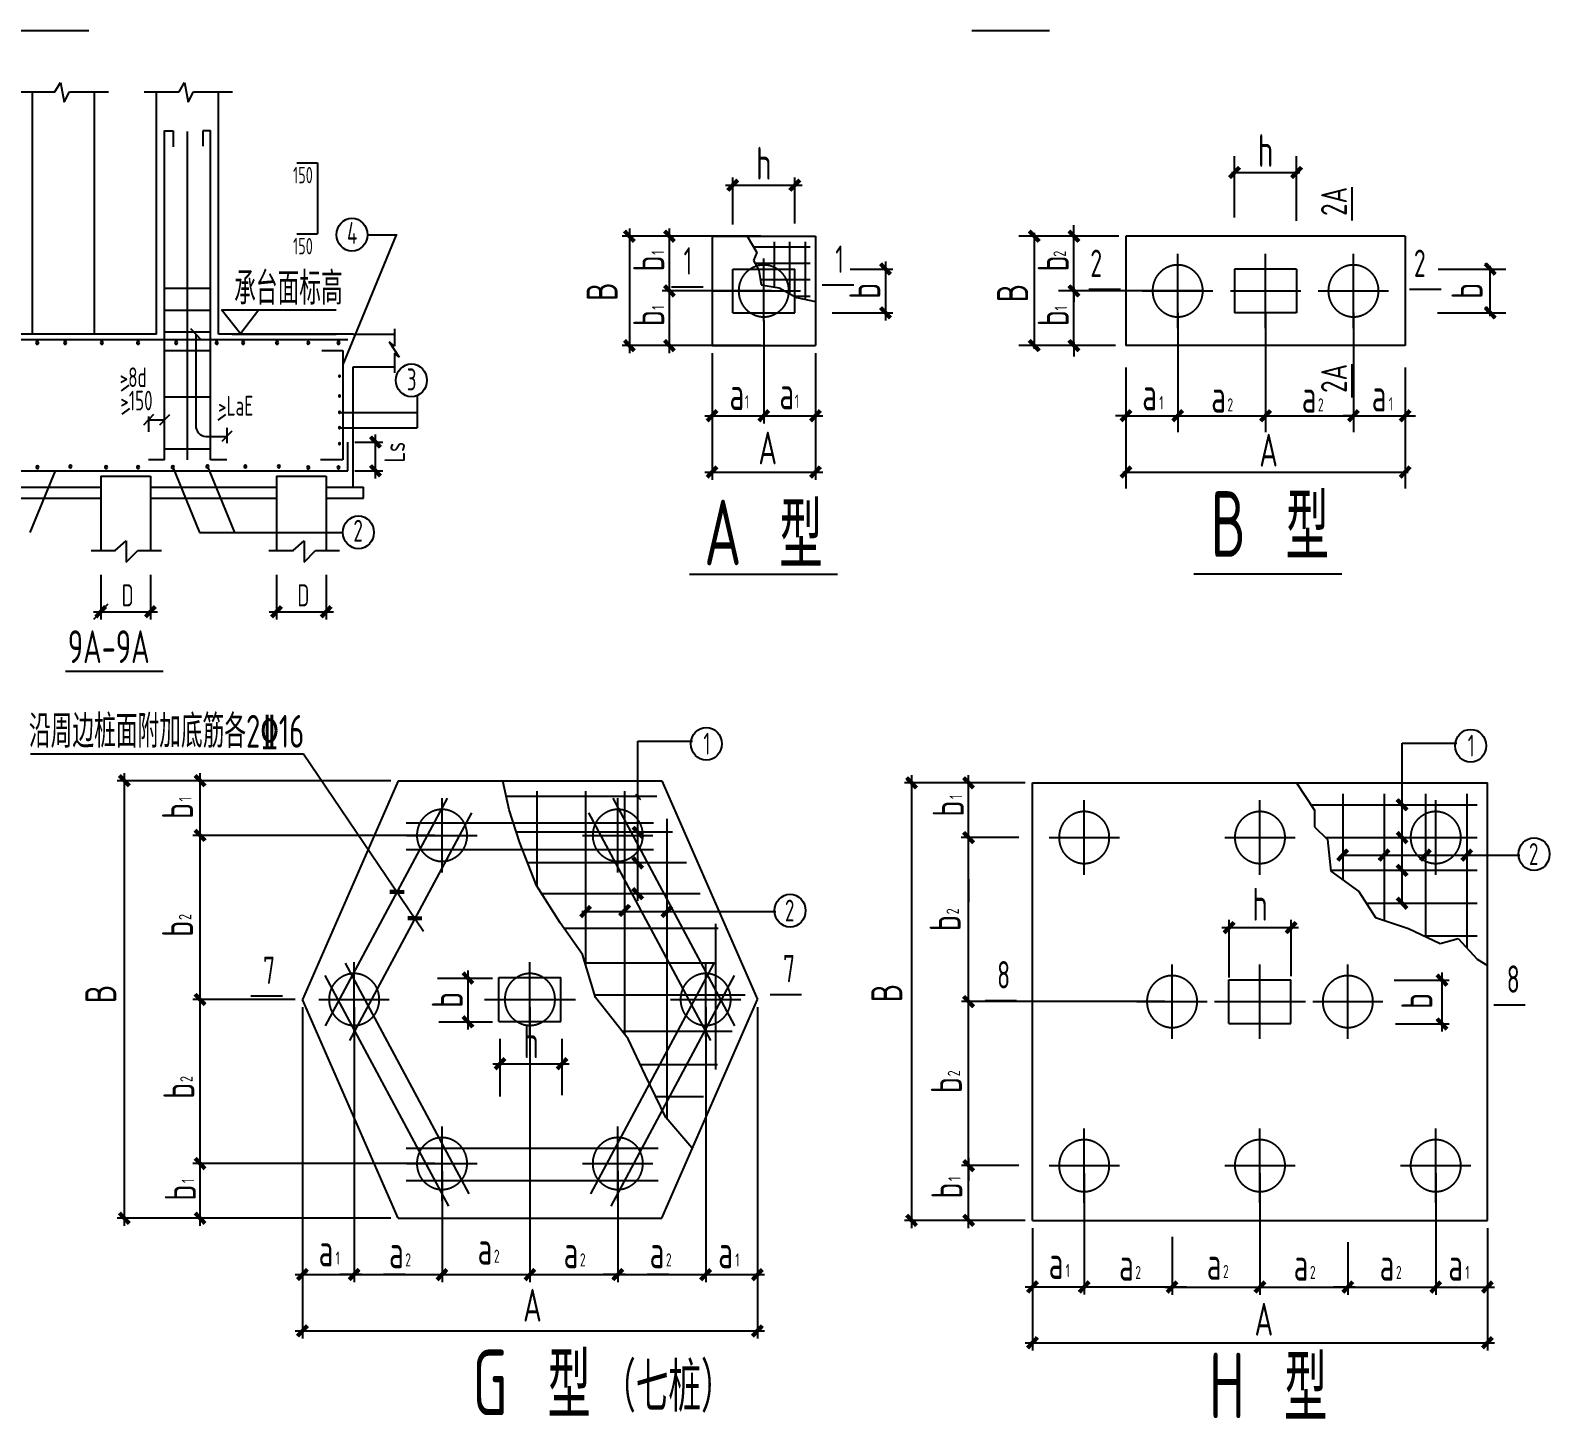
# Model space of a CAD drawing. Extents: x -695511 to 885008, y -751583 to -95266.
# Drawn here: x -348460 to -334574, y -270066 to -257374 of the extents above; entities that cross this region are included whole.
import ezdxf
from ezdxf.enums import TextEntityAlignment as Align

# ---------------------------------------------------------------- set-up
doc = ezdxf.new("R2010")
doc.units = 0
doc.header["$LTSCALE"] = 1000
doc.header["$MEASUREMENT"] = 0
doc.linetypes.add('DASHED', pattern=[3.75, 2.5, -1.25])
for name, color, linetype in [('CT', 3, 'Continuous'), ('GZ', 211, 'Continuous'), ('Z', 2, 'Continuous'), ('ZZX', 7, 'Continuous')]:
    doc.layers.add(name, color=color, linetype=linetype)
doc.styles.add('TSSD_Rein', font='Tssdeng.shx', dxfattribs={"width": 0.7, "bigfont": 'hztxt.shx'})

# ---------------------------------------------------------------- blocks, each defined once
blk = doc.blocks.new('_OBLIQUE')
at = {"color": 0, "linetype": 'ByBlock'}
blk.add_line((-0.5, -0.5), (0.5, 0.5), dxfattribs=at)
blk = doc.blocks.new('_ArchTick')
at = {"color": 0, "linetype": 'ByBlock', "const_width": 0.4}
blk.add_lwpolyline([(-0.5, -0.5), (0.5, 0.5)], dxfattribs=at)
blk = doc.blocks.new('*E161')
at = {"xscale": 96.00000000047442, "yscale": 96.00000000047442, "zscale": 96.00000000047442, "rotation": 133.9612673319427}
for p in [(36314, -27582), (36487, -27823)]:
    blk.add_blockref('_ArchTick', p, dxfattribs=at)

msp = doc.modelspace()

# ---------------------------------------------------------------- linework, layer by layer
for p, q in [((-346903.5, -260198.4), (-346994.2, -260102.4)), ((-347335.4, -260887.5), (-347426.1, -260983.5)), ((-347187.8, -260888), (-347278.5, -260984)), ((-346619, -261037.8), (-346709.7, -261133.8))]:
    msp.add_line(p, q)
at = {"layer": 'CT', "color": 3, "linetype": 'Continuous'}
for p, q in [((-345132.8, -260262.9), (-345181.6, -260221)), ((-345181.6, -260221), (-345090.3, -260360.6)), ((-345132.8, -260102.3), (-345132.8, -260262.9)), ((-345090.3, -260360.6), (-345132.8, -260326.8)), ((-345132.8, -260326.8), (-345132.8, -260506.5))]:
    msp.add_line(p, q, dxfattribs=at)
at = {"layer": 'CT', "color": 7, "linetype": 'Continuous'}
for p, q in [((-347816.6, -261450.4), (-347363, -261450.4)), ((-346210.1, -261450.4), (-345756.5, -261450.4))]:
    msp.add_line(p, q, dxfattribs=at)
at = {"layer": 'CT', "linetype": 'Continuous'}
for p, q in [((-348969.5, -261550.4), (-347816.6, -261550.4)), ((-347363, -261550.4), (-346210.5, -261550.4)), ((-345756.5, -261550.4), (-345416.3, -261550.4)), ((-345416.3, -261650.4), (-345416.3, -261550.4)), ((-348969.5, -261650.4), (-347816.6, -261650.4)), ((-347363, -261650.4), (-346210.1, -261650.4)), ((-345756.5, -261650.4), (-345416.3, -261650.4))]:
    msp.add_line(p, q, dxfattribs=at)
at = {"layer": 'GZ', "color": 7, "linetype": 'DASHED'}
for centre, start_param, end_param in [((-341756.4, -259756.2), -1.5707963, 4.712389), ((-337973.1, -259756.2), -1.5707963, 4.712389), ((-336366.6, -259756.2), -1.5707963, 4.712389), ((-344697.1, -264734), 4.712389, 10.9955743), ((-343090.6, -264734), 4.712389, 10.9955743), ((-338827.6, -264753.5), 4.712389, 10.9955743), ((-337221.1, -264753.5), 4.712389, 10.9955743), ((-335614.6, -264753.5), 4.712389, 10.9955743), ((-345500.4, -266234), 4.712389, 10.9955743), ((-343893.9, -266234), 4.712389, 10.9955743), ((-342287.4, -266234), 4.712389, 10.9955743), ((-338024.4, -266253.5), 4.712389, 10.9955743), ((-336417.9, -266253.5), 4.712389, 10.9955743), ((-344697.1, -267734), 4.712389, 10.9955743), ((-343090.6, -267734), 4.712389, 10.9955743), ((-338827.6, -267753.5), 4.712389, 10.9955743), ((-337221.1, -267753.5), 4.712389, 10.9955743), ((-335614.6, -267753.5), 4.712389, 10.9955743)]:
    msp.add_ellipse(centre, major_axis=(0, 240), ratio=0.945, start_param=start_param, end_param=end_param, dxfattribs=at)
at = {"layer": 'Z', "linetype": 'Continuous'}
for p, q in [((-342039.9, -259956.2), (-342039.9, -259556.2)), ((-342039.9, -259556.2), (-341472.9, -259556.2)), ((-341472.9, -259956.2), (-341472.9, -259556.2)), ((-336886.4, -259556.2), (-337453.4, -259556.2)), ((-337453.4, -259556.2), (-337453.4, -259956.2)), ((-336886.4, -259556.2), (-336886.4, -259956.2)), ((-342039.9, -259956.2), (-341472.9, -259956.2)), ((-336886.4, -259956.2), (-337453.4, -259956.2)), ((-344177.4, -266434), (-344177.4, -266034)), ((-344177.4, -266034), (-343610.4, -266034)), ((-343610.4, -266434), (-343610.4, -266034)), ((-337504.6, -266453.5), (-337504.6, -266053.5)), ((-337504.6, -266053.5), (-336937.6, -266053.5)), ((-336937.6, -266453.5), (-336937.6, -266053.5)), ((-344177.4, -266434), (-343610.4, -266434)), ((-337504.6, -266453.5), (-336937.6, -266453.5))]:
    msp.add_line(p, q, dxfattribs=at)
at = {"layer": 'ZZX', "color": 6, "linetype": 'Continuous'}
for p, q in [((-348623.7, -257374.5), (-347925.2, -257374.5)), ((-346023.8, -258585), (-345834.8, -258585)), ((-345834.8, -258585), (-345834.8, -259234.3)), ((-346023.8, -259234.3), (-345834.8, -259234.3)), ((-345794.3, -260300.4), (-345605.3, -260300.4)), ((-345605.3, -260300.4), (-345605.3, -261300.4)), ((-345558, -261400.4), (-345558, -261137.9)), ((-345605.3, -261300.4), (-345808.2, -261300.4))]:
    msp.add_line(p, q, dxfattribs=at)
at = {"layer": 'ZZX', "color": 6}
for p, q in [((-339856, -257374.5), (-339143.4, -257374.5)), ((-347233.1, -261300.4), (-347233.1, -258290.6)), ((-347233.1, -258291.7), (-347153.3, -258291.7)), ((-347153.3, -258291.7), (-347153.3, -258438.9)), ((-347022.7, -261300.4), (-347022.7, -258299.9)), ((-346813, -258291.7), (-346884.8, -258291.7)), ((-346884.8, -258291.7), (-346884.8, -258433)), ((-346813, -261300.4), (-346813, -258290.6)), ((-336379.8, -259112.1), (-336379.8, -258807.1)), ((-341331.2, -259356.2), (-341849.6, -259356.2)), ((-341661.9, -259306.2), (-341661.9, -259719.5)), ((-341520.2, -259306.2), (-341520.2, -259780.4)), ((-341378.4, -259306.2), (-341378.4, -259832)), ((-341331.2, -259506.2), (-341835.2, -259506.2)), ((-341331.2, -259656.2), (-341786.4, -259656.2)), ((-347233.1, -259731.3), (-346813, -259731.3)), ((-342599.2, -259718.1), (-342311, -259718.1)), ((-341331.2, -259806.2), (-341473.9, -259806.2)), ((-341221.7, -259701.5), (-340933.5, -259701.5)), ((-338785.5, -259739.1), (-338497.3, -259739.1)), ((-335853.2, -259739.1), (-335565, -259739.1)), ((-347233.1, -259931.3), (-346813, -259931.3)), ((-349679, -260200.4), (-345558, -260200.4)), ((-347233.1, -260131.3), (-346813, -260131.3)), ((-347233.1, -260300.4), (-346813, -260300.4)), ((-336379.8, -260730), (-336379.8, -260425.1)), ((-347233.1, -260725.4), (-346813, -260725.4)), ((-347233.1, -261300.4), (-347381.3, -261300.4)), ((-347233.1, -261200.4), (-346813, -261200.4)), ((-346664.9, -261300.4), (-346813, -261300.4)), ((-349621.5, -261400.4), (-345558, -261400.4)), ((-342434, -262346.8), (-341081.7, -262346.8)), ((-337824.4, -262341.4), (-336472.1, -262341.4)), ((-348137.8, -263233.6), (-347246.7, -263233.6)), ((-342733.7, -264377.7), (-344110.2, -264377.7)), ((-343830.4, -264330.5), (-343830.4, -265196.1)), ((-343384.9, -264330.5), (-343384.9, -265921.6)), ((-343028.4, -264330.5), (-343028.4, -266553.7)), ((-336465.1, -264353.5), (-336465.1, -265138.3)), ((-336087.1, -264353.5), (-336087.1, -265510.3)), ((-335709.1, -264353.5), (-335709.1, -265657.7)), ((-335331.1, -264353.5), (-335331.1, -265762.1)), ((-336755.8, -264453.5), (-335236.6, -264453.5)), ((-345024.4, -264618.7), (-342763.4, -264618.7)), ((-342642.3, -264583.5), (-342642.3, -267322.8)), ((-342589.1, -264703.2), (-344018.6, -264703.2)), ((-336623.5, -264753.5), (-335236.6, -264753.5)), ((-345024.4, -264863.6), (-342763.4, -264863.6)), ((-342463.9, -264985.1), (-343914.8, -264985.1)), ((-336572.6, -265053.5), (-335236.6, -265053.5)), ((-342338.7, -265267), (-343785.7, -265267)), ((-336248.7, -265353.5), (-335236.6, -265353.5)), ((-342172.8, -265586.7), (-343586.3, -265586.7)), ((-342196.7, -265542.4), (-342196.7, -266873.5)), ((-335717.8, -265653.5), (-335236.6, -265653.5)), ((-342196.7, -265900.7), (-343391.2, -265900.7)), ((-343338.4, -268010.9), (-342209.7, -265903.1)), ((-343152.3, -268122.5), (-342023.6, -266014.7)), ((-341927.1, -266193.7), (-343301.8, -266193.7)), ((-341699.3, -266187.8), (-341411.1, -266187.8)), ((-346443.7, -266202.3), (-346155.5, -266202.3)), ((-339734.1, -266243.7), (-339445.9, -266243.7)), ((-335084.3, -266283), (-334796.1, -266283)), ((-342045, -266527), (-343049.5, -266527)), ((-342178.7, -266832.4), (-342884.1, -266832.4)), ((-342307, -267125.4), (-342742.4, -267125.4))]:
    msp.add_line(p, q, dxfattribs=at)
at = {"layer": 'ZZX'}
for p, q in [((-348235.3, -257936.7), (-348185.1, -257849.5)), ((-348185.1, -257849.5), (-348151.9, -258030.8)), ((-347101.3, -257936.7), (-347051.1, -257849.5)), ((-347051.1, -257849.5), (-347017.9, -258030.8)), ((-348552.4, -257936.7), (-348235.3, -257936.7)), ((-348151.9, -258030.8), (-348101.8, -257936.7)), ((-348101.8, -257936.7), (-347745.8, -257936.7)), ((-347418.4, -257936.7), (-347101.3, -257936.7)), ((-347017.9, -258030.8), (-346967.8, -257936.7)), ((-346967.8, -257936.7), (-346611.8, -257936.7)), ((-341908.7, -259256.2), (-341821.2, -259404.2)), ((-341821.2, -259404.2), (-341850.5, -259479.3)), ((-341850.5, -259479.3), (-341800.3, -259567.7)), ((-341800.3, -259567.7), (-341779.4, -259700.4)), ((-341779.4, -259700.4), (-341616.3, -259726.9)), ((-341616.3, -259726.9), (-341457.4, -259815.3)), ((-341457.4, -259815.3), (-341283.9, -259852)), ((-347626.3, -260671.3), (-347557.7, -260619.5)), ((-344925.9, -260713.9), (-344925.9, -261007.4)), ((-347620.3, -260884.4), (-347551.7, -260832.6)), ((-346742.5, -260937), (-346673.9, -260885.2)), ((-345634, -260866.9), (-344925.9, -260866.9)), ((-347381.3, -260936), (-347233.1, -260936)), ((-345634, -261007.4), (-344925.9, -261007.4)), ((-345495.6, -261137.9), (-345239.5, -261137.9)), ((-345305.6, -261470.4), (-345305.6, -261067.9)), ((-345495.6, -261400.4), (-345239.5, -261400.4)), ((-347816.6, -262353.5), (-347816.6, -262759.3)), ((-347363, -262353.5), (-347363, -262759.3)), ((-346210.1, -262353.5), (-346210.1, -262759.3)), ((-345756.5, -262353.5), (-345756.5, -262759.3)), ((-347882.7, -262689.3), (-347296.8, -262689.3)), ((-346276.2, -262689.3), (-345690.3, -262689.3)), ((-342908.8, -265331), (-342908.8, -263873.5)), ((-342908.8, -263873.5), (-342407.9, -263873.5)), ((-335922.7, -265353.5), (-335922.7, -263891.2)), ((-335922.7, -263891.2), (-335421.8, -263891.2)), ((-345964.3, -263988.7), (-344866.3, -265608.6)), ((-344082.9, -264499.3), (-344142.5, -264234.4)), ((-342928.6, -264356.9), (-342882.1, -264406)), ((-336887.8, -264253.5), (-336723.3, -264502.7)), ((-343987.4, -264802.1), (-344082.9, -264499.3)), ((-336723.3, -264502.7), (-336723.3, -264657.2)), ((-335946, -264428.9), (-335899.5, -264478.1)), ((-336723.3, -264657.2), (-336603.3, -264773.1)), ((-343832.3, -265193.2), (-343987.4, -264802.1)), ((-342928.6, -264682.4), (-342882.1, -264731.5)), ((-336603.3, -264773.1), (-336571.9, -265059.9)), ((-335946, -264728.9), (-335899.5, -264778.1)), ((-336465.1, -264914), (-334846.9, -264914)), ((-342928.6, -264964.2), (-342882.1, -265013.4)), ((-336571.9, -265059.9), (-336316.3, -265247.5)), ((-335946, -265028.9), (-335899.5, -265078.1)), ((-343617.5, -265533.8), (-343832.3, -265193.2)), ((-345155.9, -265251.9), (-345062.2, -265249)), ((-342928.6, -265246.1), (-342882.1, -265295.3)), ((-336316.3, -265247.5), (-336165, -265484.7)), ((-335946, -265328.9), (-335899.5, -265378.1)), ((-344992.6, -265492.8), (-344898.9, -265489.9)), ((-343417.8, -265430.4), (-341647.5, -265430.4)), ((-343353, -265392), (-343411.1, -265469.8)), ((-343007.3, -265392), (-343065.4, -265469.8)), ((-342612.2, -265392), (-342670.3, -265469.8)), ((-336165, -265484.7), (-335862.4, -265584)), ((-343414.7, -265824), (-343617.5, -265533.8)), ((-335862.4, -265584), (-335575.4, -265721.9)), ((-335575.4, -265721.9), (-335408.4, -265677.8)), ((-335408.4, -265677.8), (-335236.3, -265865.4)), ((-343295.3, -266215.1), (-343414.7, -265824)), ((-335236.3, -265865.4), (-335142.1, -265924.6)), ((-342997, -266593.5), (-343295.3, -266215.1)), ((-342841.9, -266921.6), (-342997, -266593.5)), ((-342651, -267312.6), (-342841.9, -266921.6)), ((-342412.4, -267590.2), (-342651, -267312.6))]:
    msp.add_line(p, q, dxfattribs=at)
at = {"layer": 'ZZX', "color": 7, "linetype": 'Continuous'}
for p, q in [((-348440.3, -260150.4), (-348440.3, -257936.7)), ((-347873.3, -260150.4), (-347873.3, -257936.7)), ((-347306.3, -260150.4), (-347306.3, -257936.7)), ((-346739.3, -260150.4), (-346739.3, -257936.7)), ((-342228.9, -259256.2), (-342228.9, -260256.2)), ((-342228.9, -259256.2), (-341283.9, -259256.2)), ((-341283.9, -259256.2), (-341283.9, -260256.2)), ((-335894.1, -259256.2), (-338445.6, -259256.2)), ((-338445.6, -259256.2), (-338445.6, -260256.2)), ((-335894.1, -259256.2), (-335894.1, -260256.2)), ((-347306.3, -260150.4), (-349668.8, -260150.4)), ((-346948.8, -260150.4), (-346948.8, -260985.8)), ((-345510.8, -260150.4), (-346739.3, -260150.4)), ((-346614.4, -260150.4), (-345845.8, -260150.4)), ((-345845.8, -260150.4), (-345666.2, -260150.4)), ((-345510.8, -260150.4), (-345132.8, -260150.4)), ((-341784.2, -260256.2), (-343050.9, -260256.2)), ((-341873.6, -260256.2), (-342684.9, -260256.2)), ((-342228.9, -260256.2), (-341283.9, -260256.2)), ((-335894.1, -260256.2), (-338445.6, -260256.2)), ((-345510.8, -261550.4), (-345510.8, -260450.4)), ((-345510.8, -260450.4), (-345132.8, -260450.4)), ((-347381.3, -260903.9), (-347381.3, -261043.2)), ((-346664.3, -261008.9), (-346664.3, -261148.2)), ((-346854.3, -261085.8), (-346664.3, -261085.8)), ((-345098.7, -264234), (-345972.9, -266234)), ((-345098.7, -264234), (-342689, -264234)), ((-342689, -264234), (-341814.9, -266234)), ((-339300.1, -264253.5), (-335142.1, -264253.5)), ((-339300.1, -268253.5), (-339300.1, -264253.5)), ((-335142.1, -268253.5), (-335142.1, -264253.5)), ((-345098.7, -268234), (-345972.9, -266234)), ((-342689, -268234), (-341814.9, -266234)), ((-345098.7, -268234), (-342689, -268234)), ((-339300.1, -268253.5), (-335142.1, -268253.5))]:
    msp.add_line(p, q, dxfattribs=at)
at = {"layer": 'ZZX', "color": 7}
for p, q in [((-337453.4, -259085.8), (-337453.4, -258523.5)), ((-336886.4, -259114.6), (-336886.4, -258523.5)), ((-337481.7, -258673.5), (-336858, -258673.5)), ((-342106.1, -258789.9), (-341406.8, -258789.9)), ((-342039.9, -259149.4), (-342039.9, -258719.9)), ((-341472.9, -259139.5), (-341472.9, -258719.9)), ((-342984.8, -259186.2), (-342984.8, -260326.2)), ((-342618.7, -259826.2), (-342618.7, -259186.2)), ((-339284.3, -259226.2), (-339284.3, -260286.2)), ((-338921.4, -259286.2), (-338921.4, -259156.2)), ((-341784.2, -259256.2), (-343050.9, -259256.2)), ((-341873.6, -259256.2), (-342684.9, -259256.2)), ((-338511.6, -259256.2), (-339426, -259256.2)), ((-338638, -259256.2), (-339063.1, -259256.2)), ((-338921.4, -259756.2), (-338921.4, -259256.2)), ((-340643.9, -259486.2), (-340643.9, -260026.2)), ((-335068.9, -259606.2), (-335163.4, -259506.2)), ((-335116.2, -259986.2), (-335116.2, -259526.2)), ((-340965.6, -259556.2), (-340577.8, -259556.2)), ((-338921.4, -259786.2), (-338921.4, -259656.2)), ((-335592.8, -259556.2), (-334974.4, -259556.2)), ((-341873.6, -259756.2), (-342684.9, -259756.2)), ((-341684.6, -259756.2), (-342684.9, -259756.2)), ((-342618.7, -260326.2), (-342618.7, -259686.2)), ((-337744.2, -259756.2), (-339063.1, -259756.2)), ((-337744.2, -259756.2), (-339063.1, -259756.2)), ((-338921.4, -259726.2), (-338921.4, -259856.2)), ((-338921.4, -260256.2), (-338921.4, -259756.2)), ((-335068.9, -260006.2), (-335163.4, -259906.2)), ((-341756.4, -260026.2), (-341756.4, -260967.4)), ((-341130.8, -259956.2), (-340577.8, -259956.2)), ((-337973.1, -259956.2), (-337973.1, -261047.4)), ((-337973.1, -259956.2), (-337973.1, -261047.4)), ((-337169.9, -259956.2), (-337169.9, -261047.4)), ((-337169.9, -259956.2), (-337169.9, -261047.4)), ((-336366.6, -259956.2), (-336366.6, -261047.4)), ((-336366.6, -259956.2), (-336366.6, -261047.4)), ((-335598.4, -259956.2), (-334974.4, -259956.2)), ((-342228.9, -260326.2), (-342228.9, -261482.2)), ((-342228.9, -260326.2), (-342228.9, -260967.4)), ((-341756.4, -260326.2), (-341756.4, -260967.4)), ((-341283.9, -260326.2), (-341283.9, -261482.2)), ((-341283.9, -260326.2), (-341283.9, -260967.4)), ((-338541, -260256.2), (-339426, -260256.2)), ((-338667.4, -260256.2), (-339063.1, -260256.2)), ((-338921.4, -260226.2), (-338921.4, -260356.2)), ((-338445.6, -260456.2), (-338445.6, -261562.2)), ((-338445.6, -260456.2), (-338445.6, -261047.4)), ((-335894.1, -260456.2), (-335894.1, -261562.2)), ((-335894.1, -260456.2), (-335894.1, -261047.4)), ((-342295.1, -260897.4), (-341690.3, -260897.4)), ((-341822.6, -260897.4), (-341217.8, -260897.4)), ((-338417.3, -260897.4), (-338540.1, -260897.4)), ((-338445.6, -260897.4), (-337973.1, -260897.4)), ((-338001.5, -260897.4), (-337141.5, -260897.4)), ((-338001.5, -260897.4), (-337878.6, -260897.4)), ((-337198.2, -260897.4), (-336338.3, -260897.4)), ((-336338.3, -260897.4), (-336461.1, -260897.4)), ((-336366.6, -260897.4), (-335894.1, -260897.4)), ((-335922.5, -260897.4), (-335799.6, -260897.4)), ((-342295.1, -261412.2), (-341217.8, -261412.2)), ((-338474, -261412.2), (-335865.8, -261412.2)), ((-345164.9, -264234), (-347666.9, -264234)), ((-347600.8, -268304), (-347600.8, -264164)), ((-345164.9, -264234), (-346974.9, -264234)), ((-346908.7, -264804), (-346908.7, -264164)), ((-340405.5, -264183.5), (-340405.5, -268323.5)), ((-339884.7, -264823.5), (-339884.7, -264183.5)), ((-339366.3, -264253.5), (-340471.6, -264253.5)), ((-339366.3, -264253.5), (-339950.9, -264253.5)), ((-346908.7, -266304), (-346908.7, -264664)), ((-339884.2, -264823.5), (-339884.2, -264613.5)), ((-344763.3, -264734), (-346974.9, -264734)), ((-339424, -264753.5), (-339950.9, -264753.5)), ((-339884.2, -265203.5), (-339884.2, -264753.5)), ((-339884.2, -266323.5), (-339884.2, -265133.5)), ((-339884.2, -265133.5), (-339884.2, -265343.5)), ((-337569.4, -265576.7), (-336870.1, -265576.7)), ((-337503.3, -266033.3), (-337503.3, -265506.7)), ((-336936.3, -266021.6), (-336936.3, -265506.7)), ((-344737.7, -266038.7), (-344234.7, -266038.7)), ((-344460.4, -265968.7), (-344460.4, -266508.7)), ((-335994.3, -266057.6), (-335491.3, -266057.6)), ((-335557.4, -265987.6), (-335557.4, -266527.6)), ((-346908.7, -267804), (-346908.7, -266164)), ((-339884.2, -267373.5), (-339884.2, -266183.5)), ((-346039, -266234), (-346974.9, -266234)), ((-346039, -266234), (-346974.9, -266234)), ((-345972.9, -266304), (-345972.9, -268818.1)), ((-345500.4, -266304), (-345500.4, -268818.1)), ((-343893.9, -266304), (-343893.9, -268819.3)), ((-342287.4, -266304), (-342287.4, -268819.9)), ((-341814.9, -266304), (-341814.9, -269334.2)), ((-341814.9, -266304), (-341814.9, -268820.5)), ((-338090.5, -266253.5), (-339950.3, -266253.5)), ((-344726.6, -266438.7), (-344234.7, -266438.7)), ((-335983.2, -266457.6), (-335491.3, -266457.6)), ((-344166.9, -267121.6), (-344166.9, -266595)), ((-343599.9, -267109.9), (-343599.9, -266595)), ((-344233.1, -266821.6), (-343533.8, -266821.6)), ((-339883.6, -267753.5), (-339883.6, -267303.5)), ((-346908.7, -268304), (-346908.7, -267664)), ((-339883.6, -268323.5), (-339883.6, -267683.5)), ((-339883.6, -267683.5), (-339883.6, -267893.5)), ((-344763.3, -267734), (-346974.9, -267734)), ((-344763.3, -267734), (-346974.9, -267734)), ((-345972.9, -267804), (-345972.9, -269334.2)), ((-344697.1, -267804), (-344697.1, -268818.7)), ((-343090.6, -267804), (-343090.6, -268819.3)), ((-339424, -267753.5), (-339949.8, -267753.5)), ((-338827.6, -267823.5), (-338827.6, -268932.5)), ((-337221.1, -267823.5), (-337221.1, -268933.1)), ((-335614.6, -267823.5), (-335614.6, -268933.7)), ((-345164.9, -268234), (-347666.9, -268234)), ((-345164.9, -268234), (-346974.9, -268234)), ((-339366.3, -268253.5), (-340471.6, -268253.5)), ((-339366.3, -268253.5), (-339949.8, -268253.5)), ((-339300.1, -268323.5), (-339300.1, -268932.5)), ((-339300.1, -268323.5), (-339300.1, -269441.9)), ((-338024.4, -268405.1), (-338024.4, -268933.1)), ((-335142.1, -268323.5), (-335142.1, -268933.7)), ((-335142.1, -268323.5), (-335142.1, -269441.9)), ((-336417.9, -268453.8), (-336417.9, -268933.1)), ((-346039, -268748.1), (-345434.2, -268748.1)), ((-345434.2, -268748.1), (-345632.7, -268748.1)), ((-345500.4, -268748.1), (-345098.7, -268748.1)), ((-345032.6, -268748.7), (-345231, -268748.7)), ((-345164.9, -268748.1), (-344966.4, -268748.1)), ((-345098.7, -268748.7), (-344697.1, -268748.7)), ((-344763.3, -268748.7), (-344564.8, -268748.7)), ((-344763.3, -268749.3), (-343827.7, -268749.3)), ((-343960, -268749.3), (-343024.5, -268749.3)), ((-343024.5, -268749.3), (-343222.9, -268749.3)), ((-343090.6, -268749.3), (-342689, -268749.3)), ((-342622.8, -268749.9), (-342821.3, -268749.9)), ((-342755.1, -268749.3), (-342556.7, -268749.3)), ((-342689, -268749.9), (-342287.4, -268749.9)), ((-342353.5, -268749.9), (-342155.1, -268749.9)), ((-342353.5, -268749.9), (-341748.7, -268749.9)), ((-339366.3, -268862.5), (-338761.5, -268862.5)), ((-338893.8, -268862.5), (-338194.5, -268862.5)), ((-338322.5, -268862.5), (-338124.1, -268862.5)), ((-338260.6, -268862.5), (-338024.4, -268862.5)), ((-338090.5, -268862.5), (-337892.1, -268862.5)), ((-338090.5, -268863.1), (-337155, -268863.1)), ((-337287.3, -268863.1), (-336351.7, -268863.1)), ((-336351.7, -268863.1), (-336550.2, -268863.1)), ((-336417.9, -268863.1), (-336181.6, -268863.1)), ((-336247.8, -268863.1), (-336049.3, -268863.1)), ((-336247.8, -268863.1), (-335548.5, -268863.1)), ((-335680.8, -268863.1), (-335076, -268863.1)), ((-346039, -269264.2), (-341748.7, -269264.2)), ((-339366.3, -269371.9), (-335076, -269371.9))]:
    msp.add_line(p, q, dxfattribs=at)
at = {"layer": 'ZZX', "linetype": 'Continuous'}
for p, q in [((-345117.1, -259242.6), (-345605.3, -260430.3)), ((-345376.4, -259242.6), (-345106.7, -259242.6)), ((-346540, -260148.5), (-346713.1, -259928.1)), ((-346713.1, -259928.1), (-345663.7, -259928.1)), ((-346371, -259928.1), (-346540, -260148.5)), ((-348233.3, -261400.4), (-348465, -261963.9)), ((-347816.6, -261450.4), (-347816.6, -262128.7)), ((-347363, -261450.4), (-347363, -262128.7)), ((-347158.4, -261368.7), (-346913.7, -261963.9)), ((-346841.3, -261360.8), (-346593.4, -261963.9)), ((-346210.1, -261450.4), (-346210.1, -262128.7)), ((-345756.5, -261450.4), (-345756.5, -262128.7)), ((-346913.7, -261963.9), (-345603.3, -261963.9)), ((-347905.4, -262128.7), (-347681.9, -262128.7)), ((-347683.6, -262130.2), (-347584.2, -262040.2)), ((-347584.2, -262040.2), (-347584.2, -262235.3)), ((-347584.2, -262235.3), (-347478.7, -262128.7)), ((-347478.7, -262128.7), (-347261.1, -262128.7)), ((-346279.5, -262128.7), (-346056, -262128.7)), ((-346057.7, -262130.2), (-345958.4, -262040.2)), ((-345958.4, -262040.2), (-345958.4, -262235.3)), ((-345958.4, -262235.3), (-345852.8, -262128.7)), ((-345852.8, -262128.7), (-345635.2, -262128.7)), ((-348458.4, -263988.7), (-345964.3, -263988.7))]:
    msp.add_line(p, q, dxfattribs=at)
at = {"layer": 'ZZX', "color": 1}
for p, q in [((-341756.4, -260032.7), (-341756.4, -259460.6)), ((-337973.1, -260096.2), (-337973.1, -259416.2)), ((-337169.9, -260096.2), (-337169.9, -259416.2)), ((-336366.6, -260096.2), (-336366.6, -259416.2)), ((-342215.1, -259756.2), (-341421.2, -259756.2)), ((-338294.4, -259756.2), (-337651.8, -259756.2)), ((-337491.2, -259756.2), (-336848.6, -259756.2)), ((-336687.9, -259756.2), (-336045.3, -259756.2)), ((-346920.8, -260180), (-346976.8, -260120.8)), ((-344697.1, -265074), (-344697.1, -264394)), ((-343090.6, -265074), (-343090.6, -264394)), ((-338827.6, -265093.5), (-338827.6, -264413.5)), ((-337221.1, -265093.5), (-337221.1, -264413.5)), ((-335614.6, -265093.5), (-335614.6, -264413.5)), ((-345018.4, -264734), (-344375.8, -264734)), ((-343411.9, -264734), (-342769.3, -264734)), ((-339148.9, -264753.5), (-338506.3, -264753.5)), ((-337542.4, -264753.5), (-336899.8, -264753.5)), ((-335935.9, -264753.5), (-335293.3, -264753.5)), ((-345500.4, -266574), (-345500.4, -265894)), ((-343893.9, -266574), (-343893.9, -265894)), ((-342287.4, -266574), (-342287.4, -265894)), ((-338024.4, -266593.5), (-338024.4, -265913.5)), ((-337221.1, -266593.5), (-337221.1, -265913.5)), ((-336417.9, -266593.5), (-336417.9, -265913.5)), ((-345821.7, -266234), (-345179.1, -266234)), ((-344309.7, -266234), (-343478.1, -266234)), ((-342608.7, -266234), (-341966.1, -266234)), ((-338345.7, -266253.5), (-337703.1, -266253.5)), ((-337636.9, -266253.5), (-336805.3, -266253.5)), ((-336739.2, -266253.5), (-336096.6, -266253.5)), ((-344697.1, -268074), (-344697.1, -267394)), ((-343090.6, -268074), (-343090.6, -267394)), ((-338827.6, -268093.5), (-338827.6, -267413.5)), ((-337221.1, -268093.5), (-337221.1, -267413.5)), ((-335614.6, -268093.5), (-335614.6, -267413.5)), ((-345018.4, -267734), (-344375.8, -267734)), ((-343411.9, -267734), (-342769.3, -267734)), ((-339148.9, -267753.5), (-338506.3, -267753.5)), ((-337542.4, -267753.5), (-336899.8, -267753.5)), ((-335935.9, -267753.5), (-335293.3, -267753.5))]:
    msp.add_line(p, q, dxfattribs=at)
at = {"layer": 'ZZX', "color": 6, "linetype": 'DASHED'}
for p, q in [((-344650.5, -264394.3), (-345765.1, -266475.7)), ((-344429.3, -264526.9), (-345543.9, -266608.4)), ((-343358.4, -264526.9), (-342243.8, -266608.4)), ((-343137.2, -264394.3), (-342022.6, -266475.7)), ((-344449.3, -268010.9), (-345578, -265903.1)), ((-344635.4, -268122.5), (-345764.1, -266014.7)), ((-345024.4, -267594.8), (-342720.4, -267594.8)), ((-345024.4, -267887.7), (-342720.4, -267887.7))]:
    msp.add_line(p, q, dxfattribs=at)
at = {"layer": 'ZZX', "linetype": 'Continuous'}
for centre, major_axis, start_param, end_param in [((-345520.3, -259242.6), (0, 150), -1.5707963, 4.712389), ((-348397.1, -260232.1), (0, 12.5), -1.5707963, 1.5707963), ((-348141.9, -260232.1), (0, 12.5), -1.5707963, 1.5707963), ((-347806.7, -260232.1), (0, 12.5), 4.712389, 7.8539816), ((-347475.5, -260232.1), (0, 12.5), -1.5707963, 1.5707963), ((-347127.2, -260232.1), (0, 12.5), -1.5707963, 1.5707963), ((-346756.7, -260232.1), (0, 12.5), -1.5707963, 1.5707963), ((-346515, -260232.1), (0, 12.5), -1.5707963, 1.5707963), ((-346204.8, -260232.1), (0, 12.5), -1.5707963, 1.5707963), ((-345919.9, -260229.2), (0, 12.5), -1.5707963, 1.5707963), ((-345643.7, -260231.7), (0, 12.5), -1.5707963, 1.5707963), ((-348397.1, -260232.1), (0, 12.5), 1.5707963, 4.712389), ((-348141.9, -260232.1), (0, 12.5), 1.5707963, 4.712389), ((-347806.7, -260232.1), (0, 12.5), 1.5707963, 4.712389), ((-347475.5, -260232.1), (0, 12.5), 1.5707963, 4.712389), ((-347127.2, -260232.1), (0, 12.5), 1.5707963, 4.712389), ((-346756.7, -260232.1), (0, 12.5), 1.5707963, 4.712389), ((-346515, -260232.1), (0, 12.5), 1.5707963, 4.712389), ((-346204.8, -260232.1), (0, 12.5), 1.5707963, 4.712389), ((-345919.9, -260229.2), (0, 12.5), 1.5707963, 4.712389), ((-345643.7, -260231.7), (0, 12.5), 1.5707963, 4.712389), ((-344977, -260573.8), (0, 150), -1.5707963, 4.712389), ((-345634, -260536.5), (0, 7.5), 4.712389, 7.8539816), ((-345634, -260536.5), (0, 7.5), 1.5707963, 4.712389), ((-345634, -260716.9), (0, 7.5), -1.5707963, 1.5707963), ((-345634, -260716.9), (0, 7.5), 1.5707963, 4.7123889), ((-345634, -260866.9), (0, 7.5), -1.5707963, 1.5707963), ((-345634, -260866.9), (0, 7.5), 1.5707963, 4.712389), ((-345634, -261007.4), (0, 7.5), -1.5707963, 1.5707963), ((-345634, -261007.4), (0, 7.5), 1.5707963, 4.712389), ((-345634, -261153.7), (0, 7.5), -1.5707963, 1.5707963), ((-345634, -261153.7), (0, 7.5), 1.5707963, 4.712389), ((-348395.7, -261368.7), (0, 12.5), -1.5707963, 1.5707963), ((-348395.7, -261368.7), (0, 12.5), 1.5707963, 4.712389), ((-348094, -261360.8), (0, 12.5), 4.712389, 7.8539816), ((-348094, -261360.8), (0, 12.5), 1.5707963, 4.712389), ((-347768.1, -261368.7), (0, 12.5), -1.5707963, 1.5707963), ((-347768.1, -261368.7), (0, 12.5), 1.5707963, 4.712389), ((-347475.5, -261368.7), (0, 12.5), -1.5707963, 1.5707963), ((-347475.5, -261368.7), (0, 12.5), 1.5707963, 4.712389), ((-347158.4, -261368.7), (0, 12.5), -1.5707963, 1.5707963), ((-347158.4, -261368.7), (0, 12.5), 1.5707963, 4.712389), ((-346841.3, -261360.8), (0, 12.5), -1.5707963, 1.5707963), ((-346841.3, -261360.8), (0, 12.5), 1.5707963, 4.712389), ((-346494.7, -261360.8), (0, 12.5), -1.5707963, 1.5707963), ((-346494.7, -261360.8), (0, 12.5), 1.5707963, 4.712389), ((-346188.7, -261360.8), (0, 12.5), -1.5707963, 1.5707963), ((-346188.7, -261360.8), (0, 12.5), 1.5707963, 4.712389), ((-345919.9, -261371.6), (0, 12.5), -1.5707963, 1.5707963), ((-345919.9, -261371.6), (0, 12.5), 1.5707963, 4.712389), ((-345643.7, -261369.1), (0, 12.5), -1.5707963, 1.5707963), ((-345643.7, -261369.1), (0, 12.5), 1.5707963, 4.712389), ((-345461.5, -261963.9), (0, 150), -1.5707963, 4.712389), ((-342281.2, -263896.9), (0, 150), -1.5707963, 4.712389), ((-341515.9, -265422), (0, 150), 4.712389, 10.9955743)]:
    msp.add_ellipse(centre, major_axis=major_axis, ratio=0.945, start_param=start_param, end_param=end_param, dxfattribs=at)
at = {"layer": 'ZZX', "color": 7, "linetype": 'Continuous'}
msp.add_ellipse((-346854.3, -260985.8), major_axis=(0, 100), ratio=0.945, start_param=1.5707963, end_param=3.1415927, dxfattribs=at)
at = {"layer": 'ZZX'}
for centre, start_param, end_param in [((-335295.1, -263914.7), -1.5707963, 4.712389), ((-334715.3, -264905.5), 4.712389, 10.9955743)]:
    msp.add_ellipse(centre, major_axis=(0, 150), ratio=0.945, start_param=start_param, end_param=end_param, dxfattribs=at)

# ---------------------------------------------------------------- block references
at = {"xscale": 0.945}
msp.add_blockref('*E161', (-379425.6, -237668.5), dxfattribs=at)
at = {"zscale": 96.00000000000423}
for p, xscale, yscale, rotation in [((-337453.4, -258673.5), 90.72000000000398, 96.00000000000423, 180.0000000000032), ((-336886.4, -258673.5), 90.72000000000398, 96.00000000000423, 180.0000000000032), ((-342039.9, -258789.9), 90.72000000000398, 96.00000000000423, 180.0000000000032), ((-341472.9, -258789.9), 90.72000000000398, 96.00000000000423, 180.0000000000032), ((-342984.8, -259256.2), 96.00000000000423, 90.72000000000398, 90), ((-342618.7, -259256.2), 96.00000000000423, 90.72000000000398, 90), ((-339284.3, -259256.2), 96.00000000000423, 90.72000000000398, 90), ((-338921.4, -259256.2), 96.00000000000423, 90.72000000000398, 90), ((-340643.9, -259556.2), 96.00000000000423, 90.72000000000398, 90), ((-335116.2, -259556.2), 96.00000000000423, 90.72000000000398, 90), ((-342618.7, -259756.2), 96.00000000000423, 90.72000000000398, 90), ((-338921.4, -259756.2), 96.00000000000423, 90.72000000000398, 90), ((-340643.9, -259956.2), 96.00000000000423, 90.72000000000398, 90), ((-335116.2, -259956.2), 96.00000000000423, 90.72000000000398, 90), ((-342984.8, -260256.2), 96.00000000000423, 90.72000000000398, 90), ((-342618.7, -260256.2), 96.00000000000423, 90.72000000000398, 90), ((-339284.3, -260256.2), 96.00000000000423, 90.72000000000398, 90), ((-338921.4, -260256.2), 96.00000000000423, 90.72000000000398, 90), ((-342228.9, -260897.4), 90.72000000000398, 96.00000000000423, 180.0000000000032), ((-341756.4, -260897.4), 90.72000000000398, 96.00000000000423, 180.0000000000032), ((-341283.9, -260897.4), 90.72000000000398, 96.00000000000423, 180.0000000000032), ((-338445.6, -260897.4), 90.72000000000398, 96.00000000000423, 180.0000000000032), ((-337973.1, -260897.4), 90.72000000000398, 96.00000000000423, 180.0000000000032), ((-337169.9, -260897.4), 90.72000000000398, 96.00000000000423, 180.0000000000032), ((-336366.6, -260897.4), 90.72000000000398, 96.00000000000423, 180.0000000000032), ((-335894.1, -260897.4), 90.72000000000398, 96.00000000000423, 180.0000000000032), ((-345305.6, -261137.9), 96.00000000000423, 90.72000000000398, 90), ((-345305.6, -261400.4), 96.00000000000423, 90.72000000000398, 90), ((-342228.9, -261412.2), 90.72000000000398, 96.00000000000423, 180.0000000000032), ((-341283.9, -261412.2), 90.72000000000398, 96.00000000000423, 180.0000000000032), ((-338445.6, -261412.2), 90.72000000000398, 96.00000000000423, 180.0000000000032), ((-335894.1, -261412.2), 90.72000000000398, 96.00000000000423, 180.0000000000032), ((-347816.6, -262689.3), 90.72000000000398, 96.00000000000423, 180.0000000000032), ((-347363, -262689.3), 90.72000000000398, 96.00000000000423, 180.0000000000032), ((-346210.1, -262689.3), 90.72000000000398, 96.00000000000423, 180.0000000000032), ((-345756.5, -262689.3), 90.72000000000398, 96.00000000000423, 180.0000000000032), ((-347600.8, -264234), 96.00000000000423, 90.72000000000398, 90), ((-346908.7, -264234), 96.00000000000423, 90.72000000000398, 90), ((-340405.5, -264253.5), 96.00000000000423, 90.72000000000398, 90), ((-339884.7, -264253.5), 96.00000000000423, 90.72000000000398, 90), ((-335922.2, -264454.1), 96.00000000000423, 90.72000000000398, 90), ((-346908.7, -264734), 96.00000000000423, 90.72000000000398, 90), ((-342905.3, -264706.9), 96.00000000000423, 90.72000000000398, 90), ((-339884.2, -264754.1), 96.00000000000423, 90.72000000000398, 90), ((-335922.2, -264754.1), 96.00000000000423, 90.72000000000398, 90), ((-342908.8, -264985.1), 96.00000000000423, 90.72000000000398, 90), ((-336465.1, -264914.6), 90.72000000000398, 96.00000000000423, 180.0000000000032), ((-336087.1, -264914.6), 90.72000000000398, 96.00000000000423, 180.0000000000032), ((-335709.1, -264914.6), 90.72000000000398, 96.00000000000423, 180.0000000000032), ((-335331.1, -264914.6), 90.72000000000398, 96.00000000000423, 180.0000000000032), ((-335922.2, -265054.1), 96.00000000000423, 90.72000000000398, 90), ((-342908.8, -265267), 96.00000000000423, 90.72000000000398, 90), ((-343384.9, -265430.4), 90.72000000000398, 96.00000000000423, 180.0000000000032), ((-343028.4, -265420.2), 90.72000000000398, 96.00000000000423, 180.0000000000032), ((-342642.3, -265430.4), 90.72000000000398, 96.00000000000423, 180.0000000000032), ((-335922.2, -265354.1), 96.00000000000423, 90.72000000000398, 90), ((-337503.3, -265577.3), 90.72000000000398, 96.00000000000423, 180.0000000000032), ((-336936.3, -265577.3), 90.72000000000398, 96.00000000000423, 180.0000000000032), ((-344460.4, -266038.7), 96.00000000000423, 90.72000000000398, 90), ((-335557.4, -266057.6), 96.00000000000423, 90.72000000000398, 90), ((-346908.7, -266234), 96.00000000000423, 90.72000000000398, 90), ((-339884.2, -266253.5), 96.00000000000423, 90.72000000000398, 90), ((-344460.4, -266438.7), 96.00000000000423, 90.72000000000398, 90), ((-335557.4, -266457.6), 96.00000000000423, 90.72000000000398, 90), ((-344166.9, -266821.6), 90.72000000000398, 96.00000000000423, 180.0000000000032), ((-343599.9, -266821.6), 90.72000000000398, 96.00000000000423, 180.0000000000032), ((-346908.7, -267734), 96.00000000000423, 90.72000000000398, 90), ((-339883.6, -267753.5), 96.00000000000423, 90.72000000000398, 90), ((-347600.8, -268234), 96.00000000000423, 90.72000000000398, 90), ((-346908.7, -268234), 96.00000000000423, 90.72000000000398, 90), ((-340405.5, -268253.5), 96.00000000000423, 90.72000000000398, 90), ((-339883.6, -268253.5), 96.00000000000423, 90.72000000000398, 90), ((-345972.9, -268748.1), 90.72000000000398, 96.00000000000423, 180.0000000000032), ((-345500.4, -268748.1), 90.72000000000398, 96.00000000000423, 180.0000000000032), ((-344697.7, -268749.3), 90.72000000000398, 96.00000000000423, 180.0000000000032), ((-343893.9, -268749.3), 90.72000000000398, 96.00000000000423, 180.0000000000032), ((-343090.6, -268749.3), 90.72000000000398, 96.00000000000423, 180.0000000000032), ((-342287.9, -268750.5), 90.72000000000398, 96.00000000000423, 180.0000000000032), ((-341814.9, -268750.5), 90.72000000000398, 96.00000000000423, 180.0000000000032), ((-339300.1, -268862.5), 90.72000000000398, 96.00000000000423, 180.0000000000032), ((-338827.6, -268862.5), 90.72000000000398, 96.00000000000423, 180.0000000000032), ((-338024.4, -268863.1), 90.72000000000398, 96.00000000000423, 180.0000000000032), ((-337221.1, -268863.1), 90.72000000000398, 96.00000000000423, 180.0000000000032), ((-336417.9, -268863.1), 90.72000000000398, 96.00000000000423, 180.0000000000032), ((-335614.6, -268863.7), 90.72000000000398, 96.00000000000423, 180.0000000000032), ((-335142.1, -268863.7), 90.72000000000398, 96.00000000000423, 180.0000000000032), ((-345972.9, -269264.2), 90.72000000000398, 96.00000000000423, 180.0000000000032), ((-341814.9, -269264.2), 90.72000000000398, 96.00000000000423, 180.0000000000032), ((-339300.1, -269371.9), 90.72000000000398, 96.00000000000423, 180.0000000000032), ((-335142.1, -269371.9), 90.72000000000398, 96.00000000000423, 180.0000000000032)]:
    msp.add_blockref('_ArchTick', p, dxfattribs=dict(at, xscale=xscale, yscale=yscale, rotation=rotation))
at = {"layer": 'ZZX', "xscale": 132.3000000000026, "yscale": 140.0000000000028, "zscale": 140.0000000000028, "rotation": 180.0000000000005}
msp.add_blockref('_OBLIQUE', (-347816.6, -262689.3), dxfattribs=at)

# ---------------------------------------------------------------- texts
at = {"layer": 'ZZX', "style": 'TSSD_Rein', "width": 0.6615}
for s, p in [('h', (-337169.9, -258473.5)), ('h', (-341756.4, -258589.9)), ('a', (-342002.9, -260695.5)), ('a', (-341546.9, -260689.1)), ('a', (-338230, -260698.6)), ('a', (-337599.8, -260718.5)), ('a', (-336772.1, -260718.5)), ('a', (-336132.6, -260708.5)), ('h', (-337220.9, -265364.6)), ('h', (-343883.4, -266621.6)), ('a', (-345757.9, -268523.9)), ('a', (-345114.7, -268540.7)), ('a', (-344304.8, -268507.1)), ('a', (-343518.7, -268540.7)), ('a', (-342732.6, -268540.7)), ('a', (-342105.4, -268540.7)), ('a', (-339085.2, -268638.3)), ('a', (-338442, -268655.1)), ('a', (-337640.1, -268647)), ('a', (-336846, -268655.1)), ('a', (-336059.9, -268655.1)), ('a', (-335432.6, -268655.1))]:
    msp.add_text(s, height=300, dxfattribs=at).set_placement(p, align=Align.MIDDLE_CENTER)
at = {"layer": 'ZZX', "linetype": 'Continuous', "style": 'TSSD_Rein', "width": 0.6615}
for s, height, p in [('150', 150, (-346059.1, -258772.7)), ('4', 200, (-345565.7, -259327.4)), ('150', 150, (-346059.1, -259421.9)), ('承台面标高', 300, (-346597.1, -259883.3)), ('>8d', 180, (-347643.2, -260635.8)), ('3', 200, (-345019.2, -260665.3)), ('>150', 180, (-347637.2, -260848.9)), ('>LaE', 180, (-346743.6, -260896.1)), ('2', 200, (-345507, -262048.8)), ('沿周边桩面附加底筋各2\x8416', 300, (-348472.7, -263932.3)), ('1', 200, (-342308.4, -263996.1)), ('1', 200, (-335322.2, -264013.9)), ('2', 200, (-334762.2, -265004.7)), ('2', 200, (-341562.8, -265521.2))]:
    msp.add_text(s, height=height, dxfattribs=at).set_placement(p)
at = {"layer": 'ZZX', "color": 2, "style": 'TSSD_Rein', "width": 0.740741}
for p in [(-336426.5, -259070.7), (-336426.5, -260688.7)]:
    msp.add_text('2A', height=236.25, rotation=90, dxfattribs=at).set_placement(p)
at = {"layer": 'ZZX', "color": 2, "style": 'TSSD_Rein', "width": 0.6615}
for s, height, p in [('1', 250, (-342488.6, -259607.8)), ('1', 250, (-341103, -259591.1)), ('2', 250, (-338771.7, -259628.7)), ('2', 250, (-335814.1, -259628.7)), ('B', 600, (-337671.4, -262186.8)), ('型', 600, (-336986.1, -262216.1)), ('A', 600, (-342300.5, -262264.2)), ('型', 600, (-341615.2, -262293.5)), ('7', 250, (-346333.1, -266091.9)), ('7', 250, (-341580.5, -266077.4)), ('8', 250, (-339623.5, -266133.3)), ('8', 250, (-334965.5, -266172.6)), ('G', 600, (-344418.8, -270036.1)), ('型', 600, (-343733.5, -270065.4)), ('H', 600, (-337686.9, -270062)), ('型', 600, (-337001.5, -270091.3))]:
    msp.add_text(s, height=height, dxfattribs=at).set_placement(p)
at = {"layer": 'ZZX', "color": 7, "style": 'TSSD_Rein', "width": 0.740741}
for s, height, p in [('b', 283.5, (-342807.7, -259506.2)), ('1', 113.4, (-342724.9, -259406.1)), ('b', 283.5, (-339110.4, -259506.2)), ('2', 113.4, (-339051.7, -259416.7)), ('b', 283.5, (-340832.9, -259756.2)), ('b', 283.5, (-335327.9, -259756.2)), ('1', 113.4, (-342722.5, -259908.2)), ('1', 113.4, (-339041.3, -259914.6)), ('b', 283.5, (-342807.7, -260006.2)), ('b', 283.5, (-339110.4, -260006.2)), ('1', 113.4, (-340000.4, -264381.7)), ('b', 283.5, (-347114.4, -264511)), ('1', 113.4, (-347045.5, -264402.7)), ('b', 283.5, (-340069.3, -264490)), ('2', 113.4, (-347045.5, -265479.9)), ('b', 283.5, (-340098.6, -265536.3)), ('2', 113.4, (-340029.6, -265428)), ('b', 283.5, (-347114.4, -265588.2)), ('b', 283.5, (-344649.4, -266238.7)), ('b', 283.5, (-335787.2, -266248)), ('2', 113.4, (-340018.1, -266909.6)), ('b', 283.5, (-347102.8, -267069.8)), ('2', 113.4, (-347033.9, -266961.5)), ('b', 283.5, (-340087, -267017.9)), ('b', 283.5, (-347088.5, -268000.6)), ('1', 113.4, (-347019.6, -267892.3)), ('b', 283.5, (-340082.7, -267981.6)), ('1', 113.4, (-340013.8, -267873.3))]:
    msp.add_text(s, height=height, rotation=90, dxfattribs=at).set_placement(p, align=Align.MIDDLE_CENTER)
for s, height, p in [('B', 283.5, (-343092.8, -259849)), ('B', 283.5, (-339340.9, -259861.6)), ('Ls', 189, (-345036.1, -261324.4)), ('B', 283.5, (-347675.4, -266269.1)), ('B', 283.5, (-340491, -266260.9))]:
    msp.add_text(s, height=height, rotation=90, dxfattribs=at).set_placement(p)
at = {"layer": 'ZZX', "color": 7, "style": 'TSSD_Rein', "width": 0.6615}
for s, p in [('1', (-341910.3, -260770.7)), ('1', (-341454.3, -260764.3)), ('1', (-338122.3, -260778.2)), ('2', (-337492.1, -260798.1)), ('2', (-336664.5, -260798.1)), ('1', (-336024.9, -260788.1)), ('1', (-345650.2, -268598.3)), ('2', (-345007, -268615.1)), ('2', (-344197.1, -268581.5)), ('2', (-343411, -268615.1)), ('2', (-342624.9, -268615.1)), ('1', (-341997.6, -268615.1)), ('1', (-338977.4, -268712.7)), ('2', (-338334.2, -268729.5)), ('2', (-337532.4, -268721.4)), ('2', (-336738.2, -268729.5)), ('2', (-335952.1, -268729.5)), ('1', (-335324.8, -268729.5))]:
    msp.add_text(s, height=120, dxfattribs=at).set_placement(p, align=Align.MIDDLE_CENTER)
at = {"layer": 'ZZX', "style": 'TSSD_Rein', "width": 0.6615}
for s, height, p in [('A', 300, (-341805.2, -261342)), ('A', 300, (-337227.1, -261362.2)), ('D', 200, (-347625.4, -262639.3)), ('D', 200, (-346018.9, -262639.3)), ('A', 300, (-343956, -269179.4)), ('A', 300, (-337270.3, -269307.1)), ('（七桩）', 450, (-343223.6, -270004.4))]:
    msp.add_text(s, height=height, dxfattribs=at).set_placement(p)
at = {"layer": 'ZZX', "color": 2, "linetype": 'Continuous', "style": 'TSSD_Rein', "width": 0.6615}
msp.add_text('9A-9A', height=300, dxfattribs=at).set_placement((-348117.4, -263158.6))

doc.saveas('drawing.dxf')
